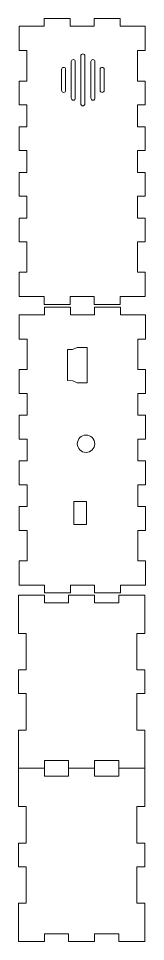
# Model space of a CAD drawing. Header units: inches. Extents: x -3.1 to 14.9, y -9.8 to 5.5.
# Drawn here: x -3.07 to -1.98, y -9.83 to -1.87 of the extents above; entities that cross this region are included whole.
import ezdxf

# ---------------------------------------------------------------- set-up
doc = ezdxf.new("R2010")
doc.units = ezdxf.units.IN
doc.header["$MEASUREMENT"] = 0
doc.layers.add('Layer 1', color=7, linetype='Continuous')

msp = doc.modelspace()

# ---------------------------------------------------------------- linework, layer by layer
at = {"layer": 'Layer 1', "color": 250, "lineweight": 9}
msp.add_ellipse((-2.4873, -5.5396), major_axis=(0, 0.075), ratio=1, dxfattribs=at)
for points, knots in [([(-3.0641, -4.2706), (-3.0641, -4.2706), (-3.0641, -4.06), (-3.0641, -4.06), (-3.0641, -4.06), (-3.0641, -4.06), (-2.9972, -4.06), (-2.9972, -4.06), (-2.9972, -4.06), (-2.9972, -4.06), (-2.9972, -3.7982), (-2.9972, -3.7982), (-2.9972, -3.7982), (-2.9972, -3.7982), (-3.0641, -3.7982), (-3.0641, -3.7982), (-3.0641, -3.7982), (-3.0641, -3.7982), (-3.0641, -3.5935), (-3.0641, -3.5935), (-3.0641, -3.5935), (-3.0641, -3.5935), (-2.9972, -3.5935), (-2.9972, -3.5935), (-2.9972, -3.5935), (-2.9972, -3.5935), (-2.9972, -3.4045), (-2.9972, -3.4045), (-2.9972, -3.4045), (-2.9972, -3.4045), (-3.0641, -3.4045), (-3.0641, -3.4045), (-3.0641, -3.4045), (-3.0641, -3.4045), (-3.0641, -3.1998), (-3.0641, -3.1998), (-3.0641, -3.1998), (-3.0641, -3.1998), (-2.9972, -3.1998), (-2.9972, -3.1998), (-2.9972, -3.1998), (-2.9972, -3.1998), (-2.9972, -3.0108), (-2.9972, -3.0108), (-2.9972, -3.0108), (-2.9972, -3.0108), (-3.0641, -3.0108), (-3.0641, -3.0108), (-3.0641, -3.0108), (-3.0641, -3.0108), (-3.0641, -2.8061), (-3.0641, -2.8061), (-3.0641, -2.8061), (-3.0641, -2.8061), (-2.9972, -2.8061), (-2.9972, -2.8061), (-2.9972, -2.8061), (-2.9972, -2.8061), (-2.9972, -2.6171), (-2.9972, -2.6171), (-2.9972, -2.6171), (-2.9972, -2.6171), (-3.0641, -2.6171), (-3.0641, -2.6171), (-3.0641, -2.6171), (-3.0641, -2.6171), (-3.0641, -2.4124), (-3.0641, -2.4124), (-3.0641, -2.4124), (-3.0641, -2.4124), (-2.9972, -2.4124), (-2.9972, -2.4124), (-2.9972, -2.4124), (-2.9972, -2.4124), (-2.9972, -2.1505), (-2.9972, -2.1505), (-2.9972, -2.1505), (-2.9972, -2.1505), (-3.0641, -2.1505), (-3.0641, -2.1505), (-3.0641, -2.1505), (-3.0641, -2.1505), (-3.0641, -1.9399), (-3.0641, -1.9399), (-3.0641, -1.9399), (-3.0641, -1.9399), (-2.8484, -1.9399), (-2.8484, -1.9399), (-2.8484, -1.9399), (-2.8484, -1.9399), (-2.8484, -1.873), (-2.8484, -1.873), (-2.8484, -1.873), (-2.8484, -1.873), (-2.6248, -1.873), (-2.6248, -1.873), (-2.6248, -1.873), (-2.6248, -1.873), (-2.6248, -1.9399), (-2.6248, -1.9399), (-2.6248, -1.9399), (-2.6248, -1.9399), (-2.4169, -1.9399), (-2.4169, -1.9399), (-2.4169, -1.9399), (-2.4169, -1.9399), (-2.4169, -1.873), (-2.4169, -1.873), (-2.4169, -1.873), (-2.4169, -1.873), (-2.1933, -1.873), (-2.1933, -1.873), (-2.1933, -1.873), (-2.1933, -1.873), (-2.1933, -1.9399), (-2.1933, -1.9399), (-2.1933, -1.9399), (-2.1933, -1.9399), (-1.9775, -1.9399), (-1.9775, -1.9399), (-1.9775, -1.9399), (-1.9775, -1.9399), (-1.9775, -2.1505), (-1.9775, -2.1505), (-1.9775, -2.1505), (-1.9775, -2.1505), (-2.0444, -2.1505), (-2.0444, -2.1505), (-2.0444, -2.1505), (-2.0444, -2.1505), (-2.0444, -2.4124), (-2.0444, -2.4124), (-2.0444, -2.4124), (-2.0444, -2.4124), (-1.9775, -2.4124), (-1.9775, -2.4124), (-1.9775, -2.4124), (-1.9775, -2.4124), (-1.9775, -2.6171), (-1.9775, -2.6171), (-1.9775, -2.6171), (-1.9775, -2.6171), (-2.0444, -2.6171), (-2.0444, -2.6171), (-2.0444, -2.6171), (-2.0444, -2.6171), (-2.0444, -2.8061), (-2.0444, -2.8061), (-2.0444, -2.8061), (-2.0444, -2.8061), (-1.9775, -2.8061), (-1.9775, -2.8061), (-1.9775, -2.8061), (-1.9775, -2.8061), (-1.9775, -3.0108), (-1.9775, -3.0108), (-1.9775, -3.0108), (-1.9775, -3.0108), (-2.0444, -3.0108), (-2.0444, -3.0108), (-2.0444, -3.0108), (-2.0444, -3.0108), (-2.0444, -3.1998), (-2.0444, -3.1998), (-2.0444, -3.1998), (-2.0444, -3.1998), (-1.9775, -3.1998), (-1.9775, -3.1998), (-1.9775, -3.1998), (-1.9775, -3.1998), (-1.9775, -3.4045), (-1.9775, -3.4045), (-1.9775, -3.4045), (-1.9775, -3.4045), (-2.0444, -3.4045), (-2.0444, -3.4045), (-2.0444, -3.4045), (-2.0444, -3.4045), (-2.0444, -3.5935), (-2.0444, -3.5935), (-2.0444, -3.5935), (-2.0444, -3.5935), (-1.9775, -3.5935), (-1.9775, -3.5935), (-1.9775, -3.5935), (-1.9775, -3.5935), (-1.9775, -3.7982), (-1.9775, -3.7982), (-1.9775, -3.7982), (-1.9775, -3.7982), (-2.0444, -3.7982), (-2.0444, -3.7982), (-2.0444, -3.7982), (-2.0444, -3.7982), (-2.0444, -4.06), (-2.0444, -4.06), (-2.0444, -4.06), (-2.0444, -4.06), (-1.9775, -4.06), (-1.9775, -4.06), (-1.9775, -4.06), (-1.9775, -4.06), (-1.9775, -4.2706), (-1.9775, -4.2706), (-1.9775, -4.2706), (-1.9775, -4.2706), (-2.1933, -4.2706), (-2.1933, -4.2706), (-2.1933, -4.2706), (-2.1933, -4.2706), (-2.1933, -4.3375), (-2.1933, -4.3375), (-2.1933, -4.3375), (-2.1933, -4.3375), (-2.4169, -4.3375), (-2.4169, -4.3375), (-2.4169, -4.3375), (-2.4169, -4.3375), (-2.4169, -4.2706), (-2.4169, -4.2706), (-2.4169, -4.2706), (-2.4169, -4.2706), (-2.6248, -4.2706), (-2.6248, -4.2706), (-2.6248, -4.2706), (-2.6248, -4.2706), (-2.6248, -4.3375), (-2.6248, -4.3375), (-2.6248, -4.3375), (-2.6248, -4.3375), (-2.8484, -4.3375), (-2.8484, -4.3375), (-2.8484, -4.3375), (-2.8484, -4.3375), (-2.8484, -4.2706), (-2.8484, -4.2706), (-2.8484, -4.2706), (-2.8484, -4.2706), (-3.0641, -4.2706), (-3.0641, -4.2706)], [0, 0, 0, 0, 0.016393, 0.016393, 0.016393, 0.016393, 0.032787, 0.032787, 0.032787, 0.032787, 0.04918, 0.04918, 0.04918, 0.04918, 0.065574, 0.065574, 0.065574, 0.065574, 0.081967, 0.081967, 0.081967, 0.081967, 0.098361, 0.098361, 0.098361, 0.098361, 0.114754, 0.114754, 0.114754, 0.114754, 0.131148, 0.131148, 0.131148, 0.131148, 0.147541, 0.147541, 0.147541, 0.147541, 0.163934, 0.163934, 0.163934, 0.163934, 0.180328, 0.180328, 0.180328, 0.180328, 0.196721, 0.196721, 0.196721, 0.196721, 0.213115, 0.213115, 0.213115, 0.213115, 0.229508, 0.229508, 0.229508, 0.229508, 0.245902, 0.245902, 0.245902, 0.245902, 0.262295, 0.262295, 0.262295, 0.262295, 0.278689, 0.278689, 0.278689, 0.278689, 0.295082, 0.295082, 0.295082, 0.295082, 0.311475, 0.311475, 0.311475, 0.311475, 0.327869, 0.327869, 0.327869, 0.327869, 0.344262, 0.344262, 0.344262, 0.344262, 0.360656, 0.360656, 0.360656, 0.360656, 0.377049, 0.377049, 0.377049, 0.377049, 0.393443, 0.393443, 0.393443, 0.393443, 0.409836, 0.409836, 0.409836, 0.409836, 0.42623, 0.42623, 0.42623, 0.42623, 0.442623, 0.442623, 0.442623, 0.442623, 0.459016, 0.459016, 0.459016, 0.459016, 0.47541, 0.47541, 0.47541, 0.47541, 0.491803, 0.491803, 0.491803, 0.491803, 0.508197, 0.508197, 0.508197, 0.508197, 0.52459, 0.52459, 0.52459, 0.52459, 0.540984, 0.540984, 0.540984, 0.540984, 0.557377, 0.557377, 0.557377, 0.557377, 0.57377, 0.57377, 0.57377, 0.57377, 0.590164, 0.590164, 0.590164, 0.590164, 0.606557, 0.606557, 0.606557, 0.606557, 0.622951, 0.622951, 0.622951, 0.622951, 0.639344, 0.639344, 0.639344, 0.639344, 0.655738, 0.655738, 0.655738, 0.655738, 0.672131, 0.672131, 0.672131, 0.672131, 0.688525, 0.688525, 0.688525, 0.688525, 0.704918, 0.704918, 0.704918, 0.704918, 0.721311, 0.721311, 0.721311, 0.721311, 0.737705, 0.737705, 0.737705, 0.737705, 0.754098, 0.754098, 0.754098, 0.754098, 0.770492, 0.770492, 0.770492, 0.770492, 0.786885, 0.786885, 0.786885, 0.786885, 0.803279, 0.803279, 0.803279, 0.803279, 0.819672, 0.819672, 0.819672, 0.819672, 0.836066, 0.836066, 0.836066, 0.836066, 0.852459, 0.852459, 0.852459, 0.852459, 0.868852, 0.868852, 0.868852, 0.868852, 0.885246, 0.885246, 0.885246, 0.885246, 0.901639, 0.901639, 0.901639, 0.901639, 0.918033, 0.918033, 0.918033, 0.918033, 0.934426, 0.934426, 0.934426, 0.934426, 0.95082, 0.95082, 0.95082, 0.95082, 0.967213, 0.967213, 0.967213, 0.967213, 1, 1, 1, 1]), ([(-2.597, -2.5775), (-2.597, -2.5775), (-2.597, -2.5775), (-2.597, -2.5775), (-2.597, -2.5775), (-2.5874, -2.5775), (-2.5795, -2.5696), (-2.5795, -2.56), (-2.5795, -2.56), (-2.5795, -2.56), (-2.5795, -2.2446), (-2.5795, -2.2446), (-2.5795, -2.2446), (-2.5795, -2.235), (-2.5874, -2.2271), (-2.597, -2.2271), (-2.597, -2.2271), (-2.597, -2.2271), (-2.597, -2.2271), (-2.597, -2.2271), (-2.597, -2.2271), (-2.6066, -2.2271), (-2.6145, -2.235), (-2.6145, -2.2446), (-2.6145, -2.2446), (-2.6145, -2.2446), (-2.6145, -2.56), (-2.6145, -2.56), (-2.6145, -2.56), (-2.6145, -2.5696), (-2.6066, -2.5775), (-2.597, -2.5775)], [0, 0, 0, 0, 0.111111, 0.111111, 0.111111, 0.111111, 0.222222, 0.222222, 0.222222, 0.222222, 0.333333, 0.333333, 0.333333, 0.333333, 0.444444, 0.444444, 0.444444, 0.444444, 0.555556, 0.555556, 0.555556, 0.555556, 0.666667, 0.666667, 0.666667, 0.666667, 0.777778, 0.777778, 0.777778, 0.777778, 1, 1, 1, 1]), ([(-2.5148, -2.6266), (-2.5148, -2.6266), (-2.5148, -2.6266), (-2.5148, -2.6266), (-2.5148, -2.6266), (-2.5052, -2.6266), (-2.4973, -2.6188), (-2.4973, -2.6091), (-2.4973, -2.6091), (-2.4973, -2.6091), (-2.4973, -2.1955), (-2.4973, -2.1955), (-2.4973, -2.1955), (-2.4973, -2.1858), (-2.5052, -2.178), (-2.5148, -2.178), (-2.5148, -2.178), (-2.5148, -2.178), (-2.5148, -2.178), (-2.5148, -2.178), (-2.5148, -2.178), (-2.5244, -2.178), (-2.5323, -2.1858), (-2.5323, -2.1955), (-2.5323, -2.1955), (-2.5323, -2.1955), (-2.5323, -2.6091), (-2.5323, -2.6091), (-2.5323, -2.6091), (-2.5323, -2.6188), (-2.5244, -2.6266), (-2.5148, -2.6266)], [0, 0, 0, 0, 0.111111, 0.111111, 0.111111, 0.111111, 0.222222, 0.222222, 0.222222, 0.222222, 0.333333, 0.333333, 0.333333, 0.333333, 0.444444, 0.444444, 0.444444, 0.444444, 0.555556, 0.555556, 0.555556, 0.555556, 0.666667, 0.666667, 0.666667, 0.666667, 0.777778, 0.777778, 0.777778, 0.777778, 1, 1, 1, 1]), ([(-2.4277, -2.5775), (-2.4277, -2.5775), (-2.4277, -2.5775), (-2.4277, -2.5775), (-2.4277, -2.5775), (-2.4181, -2.5775), (-2.4102, -2.5696), (-2.4102, -2.56), (-2.4102, -2.56), (-2.4102, -2.56), (-2.4102, -2.2446), (-2.4102, -2.2446), (-2.4102, -2.2446), (-2.4102, -2.235), (-2.4181, -2.2271), (-2.4277, -2.2271), (-2.4277, -2.2271), (-2.4277, -2.2271), (-2.4277, -2.2271), (-2.4277, -2.2271), (-2.4277, -2.2271), (-2.4373, -2.2271), (-2.4452, -2.235), (-2.4452, -2.2446), (-2.4452, -2.2446), (-2.4452, -2.2446), (-2.4452, -2.56), (-2.4452, -2.56), (-2.4452, -2.56), (-2.4452, -2.5696), (-2.4373, -2.5775), (-2.4277, -2.5775)], [0, 0, 0, 0, 0.111111, 0.111111, 0.111111, 0.111111, 0.222222, 0.222222, 0.222222, 0.222222, 0.333333, 0.333333, 0.333333, 0.333333, 0.444444, 0.444444, 0.444444, 0.444444, 0.555556, 0.555556, 0.555556, 0.555556, 0.666667, 0.666667, 0.666667, 0.666667, 0.777778, 0.777778, 0.777778, 0.777778, 1, 1, 1, 1]), ([(-2.6803, -2.51), (-2.6803, -2.51), (-2.6803, -2.51), (-2.6803, -2.51), (-2.6803, -2.51), (-2.6707, -2.51), (-2.6628, -2.5021), (-2.6628, -2.4925), (-2.6628, -2.4925), (-2.6628, -2.4925), (-2.6628, -2.3121), (-2.6628, -2.3121), (-2.6628, -2.3121), (-2.6628, -2.3025), (-2.6707, -2.2946), (-2.6803, -2.2946), (-2.6803, -2.2946), (-2.6803, -2.2946), (-2.6803, -2.2946), (-2.6803, -2.2946), (-2.6803, -2.2946), (-2.69, -2.2946), (-2.6978, -2.3025), (-2.6978, -2.3121), (-2.6978, -2.3121), (-2.6978, -2.3121), (-2.6978, -2.4925), (-2.6978, -2.4925), (-2.6978, -2.4925), (-2.6978, -2.5021), (-2.69, -2.51), (-2.6803, -2.51)], [0, 0, 0, 0, 0.111111, 0.111111, 0.111111, 0.111111, 0.222222, 0.222222, 0.222222, 0.222222, 0.333333, 0.333333, 0.333333, 0.333333, 0.444444, 0.444444, 0.444444, 0.444444, 0.555556, 0.555556, 0.555556, 0.555556, 0.666667, 0.666667, 0.666667, 0.666667, 0.777778, 0.777778, 0.777778, 0.777778, 1, 1, 1, 1]), ([(-2.3487, -2.51), (-2.3487, -2.51), (-2.3487, -2.51), (-2.3487, -2.51), (-2.3487, -2.51), (-2.339, -2.51), (-2.3312, -2.5021), (-2.3312, -2.4925), (-2.3312, -2.4925), (-2.3312, -2.4925), (-2.3312, -2.3121), (-2.3312, -2.3121), (-2.3312, -2.3121), (-2.3312, -2.3025), (-2.339, -2.2946), (-2.3487, -2.2946), (-2.3487, -2.2946), (-2.3487, -2.2946), (-2.3487, -2.2946), (-2.3487, -2.2946), (-2.3487, -2.2946), (-2.3583, -2.2946), (-2.3662, -2.3025), (-2.3662, -2.3121), (-2.3662, -2.3121), (-2.3662, -2.3121), (-2.3662, -2.4925), (-2.3662, -2.4925), (-2.3662, -2.4925), (-2.3662, -2.5021), (-2.3583, -2.51), (-2.3487, -2.51)], [0, 0, 0, 0, 0.111111, 0.111111, 0.111111, 0.111111, 0.222222, 0.222222, 0.222222, 0.222222, 0.333333, 0.333333, 0.333333, 0.333333, 0.444444, 0.444444, 0.444444, 0.444444, 0.555556, 0.555556, 0.555556, 0.555556, 0.666667, 0.666667, 0.666667, 0.666667, 0.777778, 0.777778, 0.777778, 0.777778, 1, 1, 1, 1]), ([(-3.0619, -6.7585), (-3.0619, -6.7585), (-3.0619, -6.5479), (-3.0619, -6.5479), (-3.0619, -6.5479), (-3.0619, -6.5479), (-2.995, -6.5479), (-2.995, -6.5479), (-2.995, -6.5479), (-2.995, -6.5479), (-2.995, -6.2861), (-2.995, -6.2861), (-2.995, -6.2861), (-2.995, -6.2861), (-3.0619, -6.2861), (-3.0619, -6.2861), (-3.0619, -6.2861), (-3.0619, -6.2861), (-3.0619, -6.0814), (-3.0619, -6.0814), (-3.0619, -6.0814), (-3.0619, -6.0814), (-2.995, -6.0814), (-2.995, -6.0814), (-2.995, -6.0814), (-2.995, -6.0814), (-2.995, -5.8924), (-2.995, -5.8924), (-2.995, -5.8924), (-2.995, -5.8924), (-3.0619, -5.8924), (-3.0619, -5.8924), (-3.0619, -5.8924), (-3.0619, -5.8924), (-3.0619, -5.6877), (-3.0619, -5.6877), (-3.0619, -5.6877), (-3.0619, -5.6877), (-2.995, -5.6877), (-2.995, -5.6877), (-2.995, -5.6877), (-2.995, -5.6877), (-2.995, -5.4987), (-2.995, -5.4987), (-2.995, -5.4987), (-2.995, -5.4987), (-3.0619, -5.4987), (-3.0619, -5.4987), (-3.0619, -5.4987), (-3.0619, -5.4987), (-3.0619, -5.294), (-3.0619, -5.294), (-3.0619, -5.294), (-3.0619, -5.294), (-2.995, -5.294), (-2.995, -5.294), (-2.995, -5.294), (-2.995, -5.294), (-2.995, -5.105), (-2.995, -5.105), (-2.995, -5.105), (-2.995, -5.105), (-3.0619, -5.105), (-3.0619, -5.105), (-3.0619, -5.105), (-3.0619, -5.105), (-3.0619, -4.9003), (-3.0619, -4.9003), (-3.0619, -4.9003), (-3.0619, -4.9003), (-2.995, -4.9003), (-2.995, -4.9003), (-2.995, -4.9003), (-2.995, -4.9003), (-2.995, -4.6385), (-2.995, -4.6385), (-2.995, -4.6385), (-2.995, -4.6385), (-3.0619, -4.6385), (-3.0619, -4.6385), (-3.0619, -4.6385), (-3.0619, -4.6385), (-3.0619, -4.4278), (-3.0619, -4.4278), (-3.0619, -4.4278), (-3.0619, -4.4278), (-2.8462, -4.4278), (-2.8462, -4.4278), (-2.8462, -4.4278), (-2.8462, -4.4278), (-2.8462, -4.3609), (-2.8462, -4.3609), (-2.8462, -4.3609), (-2.8462, -4.3609), (-2.6225, -4.3609), (-2.6225, -4.3609), (-2.6225, -4.3609), (-2.6225, -4.3609), (-2.6225, -4.4278), (-2.6225, -4.4278), (-2.6225, -4.4278), (-2.6225, -4.4278), (-2.4147, -4.4278), (-2.4147, -4.4278), (-2.4147, -4.4278), (-2.4147, -4.4278), (-2.4147, -4.3609), (-2.4147, -4.3609), (-2.4147, -4.3609), (-2.4147, -4.3609), (-2.191, -4.3609), (-2.191, -4.3609), (-2.191, -4.3609), (-2.191, -4.3609), (-2.191, -4.4278), (-2.191, -4.4278), (-2.191, -4.4278), (-2.191, -4.4278), (-1.9753, -4.4278), (-1.9753, -4.4278), (-1.9753, -4.4278), (-1.9753, -4.4278), (-1.9753, -4.6385), (-1.9753, -4.6385), (-1.9753, -4.6385), (-1.9753, -4.6385), (-2.0422, -4.6385), (-2.0422, -4.6385), (-2.0422, -4.6385), (-2.0422, -4.6385), (-2.0422, -4.9003), (-2.0422, -4.9003), (-2.0422, -4.9003), (-2.0422, -4.9003), (-1.9753, -4.9003), (-1.9753, -4.9003), (-1.9753, -4.9003), (-1.9753, -4.9003), (-1.9753, -5.105), (-1.9753, -5.105), (-1.9753, -5.105), (-1.9753, -5.105), (-2.0422, -5.105), (-2.0422, -5.105), (-2.0422, -5.105), (-2.0422, -5.105), (-2.0422, -5.294), (-2.0422, -5.294), (-2.0422, -5.294), (-2.0422, -5.294), (-1.9753, -5.294), (-1.9753, -5.294), (-1.9753, -5.294), (-1.9753, -5.294), (-1.9753, -5.4987), (-1.9753, -5.4987), (-1.9753, -5.4987), (-1.9753, -5.4987), (-2.0422, -5.4987), (-2.0422, -5.4987), (-2.0422, -5.4987), (-2.0422, -5.4987), (-2.0422, -5.6877), (-2.0422, -5.6877), (-2.0422, -5.6877), (-2.0422, -5.6877), (-1.9753, -5.6877), (-1.9753, -5.6877), (-1.9753, -5.6877), (-1.9753, -5.6877), (-1.9753, -5.8924), (-1.9753, -5.8924), (-1.9753, -5.8924), (-1.9753, -5.8924), (-2.0422, -5.8924), (-2.0422, -5.8924), (-2.0422, -5.8924), (-2.0422, -5.8924), (-2.0422, -6.0814), (-2.0422, -6.0814), (-2.0422, -6.0814), (-2.0422, -6.0814), (-1.9753, -6.0814), (-1.9753, -6.0814), (-1.9753, -6.0814), (-1.9753, -6.0814), (-1.9753, -6.2861), (-1.9753, -6.2861), (-1.9753, -6.2861), (-1.9753, -6.2861), (-2.0422, -6.2861), (-2.0422, -6.2861), (-2.0422, -6.2861), (-2.0422, -6.2861), (-2.0422, -6.5479), (-2.0422, -6.5479), (-2.0422, -6.5479), (-2.0422, -6.5479), (-1.9753, -6.5479), (-1.9753, -6.5479), (-1.9753, -6.5479), (-1.9753, -6.5479), (-1.9753, -6.7585), (-1.9753, -6.7585), (-1.9753, -6.7585), (-1.9753, -6.7585), (-2.191, -6.7585), (-2.191, -6.7585), (-2.191, -6.7585), (-2.191, -6.7585), (-2.191, -6.8255), (-2.191, -6.8255), (-2.191, -6.8255), (-2.191, -6.8255), (-2.4147, -6.8255), (-2.4147, -6.8255), (-2.4147, -6.8255), (-2.4147, -6.8255), (-2.4147, -6.7585), (-2.4147, -6.7585), (-2.4147, -6.7585), (-2.4147, -6.7585), (-2.6225, -6.7585), (-2.6225, -6.7585), (-2.6225, -6.7585), (-2.6225, -6.7585), (-2.6225, -6.8255), (-2.6225, -6.8255), (-2.6225, -6.8255), (-2.6225, -6.8255), (-2.8462, -6.8255), (-2.8462, -6.8255), (-2.8462, -6.8255), (-2.8462, -6.8255), (-2.8462, -6.7585), (-2.8462, -6.7585), (-2.8462, -6.7585), (-2.8462, -6.7585), (-3.0619, -6.7585), (-3.0619, -6.7585)], [0, 0, 0, 0, 0.016393, 0.016393, 0.016393, 0.016393, 0.032787, 0.032787, 0.032787, 0.032787, 0.04918, 0.04918, 0.04918, 0.04918, 0.065574, 0.065574, 0.065574, 0.065574, 0.081967, 0.081967, 0.081967, 0.081967, 0.098361, 0.098361, 0.098361, 0.098361, 0.114754, 0.114754, 0.114754, 0.114754, 0.131148, 0.131148, 0.131148, 0.131148, 0.147541, 0.147541, 0.147541, 0.147541, 0.163934, 0.163934, 0.163934, 0.163934, 0.180328, 0.180328, 0.180328, 0.180328, 0.196721, 0.196721, 0.196721, 0.196721, 0.213115, 0.213115, 0.213115, 0.213115, 0.229508, 0.229508, 0.229508, 0.229508, 0.245902, 0.245902, 0.245902, 0.245902, 0.262295, 0.262295, 0.262295, 0.262295, 0.278689, 0.278689, 0.278689, 0.278689, 0.295082, 0.295082, 0.295082, 0.295082, 0.311475, 0.311475, 0.311475, 0.311475, 0.327869, 0.327869, 0.327869, 0.327869, 0.344262, 0.344262, 0.344262, 0.344262, 0.360656, 0.360656, 0.360656, 0.360656, 0.377049, 0.377049, 0.377049, 0.377049, 0.393443, 0.393443, 0.393443, 0.393443, 0.409836, 0.409836, 0.409836, 0.409836, 0.42623, 0.42623, 0.42623, 0.42623, 0.442623, 0.442623, 0.442623, 0.442623, 0.459016, 0.459016, 0.459016, 0.459016, 0.47541, 0.47541, 0.47541, 0.47541, 0.491803, 0.491803, 0.491803, 0.491803, 0.508197, 0.508197, 0.508197, 0.508197, 0.52459, 0.52459, 0.52459, 0.52459, 0.540984, 0.540984, 0.540984, 0.540984, 0.557377, 0.557377, 0.557377, 0.557377, 0.57377, 0.57377, 0.57377, 0.57377, 0.590164, 0.590164, 0.590164, 0.590164, 0.606557, 0.606557, 0.606557, 0.606557, 0.622951, 0.622951, 0.622951, 0.622951, 0.639344, 0.639344, 0.639344, 0.639344, 0.655738, 0.655738, 0.655738, 0.655738, 0.672131, 0.672131, 0.672131, 0.672131, 0.688525, 0.688525, 0.688525, 0.688525, 0.704918, 0.704918, 0.704918, 0.704918, 0.721311, 0.721311, 0.721311, 0.721311, 0.737705, 0.737705, 0.737705, 0.737705, 0.754098, 0.754098, 0.754098, 0.754098, 0.770492, 0.770492, 0.770492, 0.770492, 0.786885, 0.786885, 0.786885, 0.786885, 0.803279, 0.803279, 0.803279, 0.803279, 0.819672, 0.819672, 0.819672, 0.819672, 0.836066, 0.836066, 0.836066, 0.836066, 0.852459, 0.852459, 0.852459, 0.852459, 0.868852, 0.868852, 0.868852, 0.868852, 0.885246, 0.885246, 0.885246, 0.885246, 0.901639, 0.901639, 0.901639, 0.901639, 0.918033, 0.918033, 0.918033, 0.918033, 0.934426, 0.934426, 0.934426, 0.934426, 0.95082, 0.95082, 0.95082, 0.95082, 0.967213, 0.967213, 0.967213, 0.967213, 1, 1, 1, 1]), ([(-2.4773, -4.7094), (-2.4773, -4.7094), (-2.5626, -4.7094), (-2.5626, -4.7094), (-2.5626, -4.7094), (-2.5626, -4.7094), (-2.6029, -4.7269), (-2.6029, -4.7269), (-2.6029, -4.7269), (-2.6029, -4.7269), (-2.6479, -4.7264), (-2.6479, -4.7264), (-2.6479, -4.7264), (-2.6479, -4.7264), (-2.6479, -4.9955), (-2.6479, -4.9955), (-2.6479, -4.9955), (-2.6479, -4.9955), (-2.6015, -4.9957), (-2.6015, -4.9957), (-2.6015, -4.9957), (-2.6015, -4.9957), (-2.5648, -5.0151), (-2.5648, -5.0151), (-2.5648, -5.0151), (-2.5648, -5.0151), (-2.4773, -5.0151), (-2.4773, -5.0151), (-2.4773, -5.0151), (-2.4773, -5.0151), (-2.4773, -4.8622), (-2.4773, -4.8622), (-2.4773, -4.8622), (-2.4773, -4.8622), (-2.4773, -4.7094), (-2.4773, -4.7094)], [0, 0, 0, 0, 0.1, 0.1, 0.1, 0.1, 0.2, 0.2, 0.2, 0.2, 0.3, 0.3, 0.3, 0.3, 0.4, 0.4, 0.4, 0.4, 0.5, 0.5, 0.5, 0.5, 0.6, 0.6, 0.6, 0.6, 0.7, 0.7, 0.7, 0.7, 0.8, 0.8, 0.8, 0.8, 1, 1, 1, 1]), ([(-2.5935, -6.2352), (-2.5935, -6.2352), (-2.4833, -6.2352), (-2.4833, -6.2352), (-2.4833, -6.2352), (-2.4833, -6.2352), (-2.4833, -6.0374), (-2.4833, -6.0374), (-2.4833, -6.0374), (-2.4833, -6.0374), (-2.5935, -6.0374), (-2.5935, -6.0374), (-2.5935, -6.0374), (-2.5935, -6.0374), (-2.5935, -6.2352), (-2.5935, -6.2352), (-2.5935, -6.2352), (-2.5935, -6.2352), (-2.5935, -6.2352), (-2.5935, -6.2352)], [0, 0, 0, 0, 0.166667, 0.166667, 0.166667, 0.166667, 0.333333, 0.333333, 0.333333, 0.333333, 0.5, 0.5, 0.5, 0.5, 0.666667, 0.666667, 0.666667, 0.666667, 1, 1, 1, 1]), ([(-3.0689, -8.3374), (-3.0689, -8.3374), (-3.0689, -8.0074), (-3.0689, -8.0074), (-3.0689, -8.0074), (-3.0689, -8.0074), (-3.002, -8.0074), (-3.002, -8.0074), (-3.002, -8.0074), (-3.002, -8.0074), (-3.002, -7.6931), (-3.002, -7.6931), (-3.002, -7.6931), (-3.002, -7.6931), (-3.0689, -7.6931), (-3.0689, -7.6931), (-3.0689, -7.6931), (-3.0689, -7.6931), (-3.0689, -7.4884), (-3.0689, -7.4884), (-3.0689, -7.4884), (-3.0689, -7.4884), (-3.002, -7.4884), (-3.002, -7.4884), (-3.002, -7.4884), (-3.002, -7.4884), (-3.002, -7.1741), (-3.002, -7.1741), (-3.002, -7.1741), (-3.002, -7.1741), (-3.0689, -7.1741), (-3.0689, -7.1741), (-3.0689, -7.1741), (-3.0689, -7.1741), (-3.0689, -6.8441), (-3.0689, -6.8441), (-3.0689, -6.8441), (-3.0689, -6.8441), (-2.8453, -6.8441), (-2.8453, -6.8441), (-2.8453, -6.8441), (-2.8453, -6.8441), (-2.8453, -6.911), (-2.8453, -6.911), (-2.8453, -6.911), (-2.8453, -6.911), (-2.6374, -6.911), (-2.6374, -6.911), (-2.6374, -6.911), (-2.6374, -6.911), (-2.6374, -6.8441), (-2.6374, -6.8441), (-2.6374, -6.8441), (-2.6374, -6.8441), (-2.4138, -6.8441), (-2.4138, -6.8441), (-2.4138, -6.8441), (-2.4138, -6.8441), (-2.4138, -6.911), (-2.4138, -6.911), (-2.4138, -6.911), (-2.4138, -6.911), (-2.2059, -6.911), (-2.2059, -6.911), (-2.2059, -6.911), (-2.2059, -6.911), (-2.2059, -6.8441), (-2.2059, -6.8441), (-2.2059, -6.8441), (-2.2059, -6.8441), (-1.9823, -6.8441), (-1.9823, -6.8441), (-1.9823, -6.8441), (-1.9823, -6.8441), (-1.9823, -7.1741), (-1.9823, -7.1741), (-1.9823, -7.1741), (-1.9823, -7.1741), (-2.0492, -7.1741), (-2.0492, -7.1741), (-2.0492, -7.1741), (-2.0492, -7.1741), (-2.0492, -7.4884), (-2.0492, -7.4884), (-2.0492, -7.4884), (-2.0492, -7.4884), (-1.9823, -7.4884), (-1.9823, -7.4884), (-1.9823, -7.4884), (-1.9823, -7.4884), (-1.9823, -7.6931), (-1.9823, -7.6931), (-1.9823, -7.6931), (-1.9823, -7.6931), (-2.0492, -7.6931), (-2.0492, -7.6931), (-2.0492, -7.6931), (-2.0492, -7.6931), (-2.0492, -8.0074), (-2.0492, -8.0074), (-2.0492, -8.0074), (-2.0492, -8.0074), (-1.9823, -8.0074), (-1.9823, -8.0074), (-1.9823, -8.0074), (-1.9823, -8.0074), (-1.9823, -8.3374), (-1.9823, -8.3374), (-1.9823, -8.3374), (-1.9823, -8.3374), (-2.2059, -8.3374), (-2.2059, -8.3374), (-2.2059, -8.3374), (-2.2059, -8.3374), (-2.2059, -8.2705), (-2.2059, -8.2705), (-2.2059, -8.2705), (-2.2059, -8.2705), (-2.4138, -8.2705), (-2.4138, -8.2705), (-2.4138, -8.2705), (-2.4138, -8.2705), (-2.4138, -8.3374), (-2.4138, -8.3374), (-2.4138, -8.3374), (-2.4138, -8.3374), (-2.6374, -8.3374), (-2.6374, -8.3374), (-2.6374, -8.3374), (-2.6374, -8.3374), (-2.6374, -8.2705), (-2.6374, -8.2705), (-2.6374, -8.2705), (-2.6374, -8.2705), (-2.8453, -8.2705), (-2.8453, -8.2705), (-2.8453, -8.2705), (-2.8453, -8.2705), (-2.8453, -8.3374), (-2.8453, -8.3374), (-2.8453, -8.3374), (-2.8453, -8.3374), (-3.0689, -8.3374), (-3.0689, -8.3374)], [0, 0, 0, 0, 0.027027, 0.027027, 0.027027, 0.027027, 0.054054, 0.054054, 0.054054, 0.054054, 0.081081, 0.081081, 0.081081, 0.081081, 0.108108, 0.108108, 0.108108, 0.108108, 0.135135, 0.135135, 0.135135, 0.135135, 0.162162, 0.162162, 0.162162, 0.162162, 0.189189, 0.189189, 0.189189, 0.189189, 0.216216, 0.216216, 0.216216, 0.216216, 0.243243, 0.243243, 0.243243, 0.243243, 0.27027, 0.27027, 0.27027, 0.27027, 0.297297, 0.297297, 0.297297, 0.297297, 0.324324, 0.324324, 0.324324, 0.324324, 0.351351, 0.351351, 0.351351, 0.351351, 0.378378, 0.378378, 0.378378, 0.378378, 0.405405, 0.405405, 0.405405, 0.405405, 0.432432, 0.432432, 0.432432, 0.432432, 0.459459, 0.459459, 0.459459, 0.459459, 0.486486, 0.486486, 0.486486, 0.486486, 0.513514, 0.513514, 0.513514, 0.513514, 0.540541, 0.540541, 0.540541, 0.540541, 0.567568, 0.567568, 0.567568, 0.567568, 0.594595, 0.594595, 0.594595, 0.594595, 0.621622, 0.621622, 0.621622, 0.621622, 0.648649, 0.648649, 0.648649, 0.648649, 0.675676, 0.675676, 0.675676, 0.675676, 0.702703, 0.702703, 0.702703, 0.702703, 0.72973, 0.72973, 0.72973, 0.72973, 0.756757, 0.756757, 0.756757, 0.756757, 0.783784, 0.783784, 0.783784, 0.783784, 0.810811, 0.810811, 0.810811, 0.810811, 0.837838, 0.837838, 0.837838, 0.837838, 0.864865, 0.864865, 0.864865, 0.864865, 0.891892, 0.891892, 0.891892, 0.891892, 0.918919, 0.918919, 0.918919, 0.918919, 0.945946, 0.945946, 0.945946, 0.945946, 1, 1, 1, 1]), ([(-3.0689, -9.8307), (-3.0689, -9.8307), (-3.0689, -9.5007), (-3.0689, -9.5007), (-3.0689, -9.5007), (-3.0689, -9.5007), (-3.002, -9.5007), (-3.002, -9.5007), (-3.002, -9.5007), (-3.002, -9.5007), (-3.002, -9.1864), (-3.002, -9.1864), (-3.002, -9.1864), (-3.002, -9.1864), (-3.0689, -9.1864), (-3.0689, -9.1864), (-3.0689, -9.1864), (-3.0689, -9.1864), (-3.0689, -8.9817), (-3.0689, -8.9817), (-3.0689, -8.9817), (-3.0689, -8.9817), (-3.002, -8.9817), (-3.002, -8.9817), (-3.002, -8.9817), (-3.002, -8.9817), (-3.002, -8.6674), (-3.002, -8.6674), (-3.002, -8.6674), (-3.002, -8.6674), (-3.0689, -8.6674), (-3.0689, -8.6674), (-3.0689, -8.6674), (-3.0689, -8.6674), (-3.0689, -8.3374), (-3.0689, -8.3374), (-3.0689, -8.3374), (-3.0689, -8.3374), (-2.8453, -8.3374), (-2.8453, -8.3374), (-2.8453, -8.3374), (-2.8453, -8.3374), (-2.8453, -8.4043), (-2.8453, -8.4043), (-2.8453, -8.4043), (-2.8453, -8.4043), (-2.6374, -8.4043), (-2.6374, -8.4043), (-2.6374, -8.4043), (-2.6374, -8.4043), (-2.6374, -8.3374), (-2.6374, -8.3374), (-2.6374, -8.3374), (-2.6374, -8.3374), (-2.4138, -8.3374), (-2.4138, -8.3374), (-2.4138, -8.3374), (-2.4138, -8.3374), (-2.4138, -8.4043), (-2.4138, -8.4043), (-2.4138, -8.4043), (-2.4138, -8.4043), (-2.2059, -8.4043), (-2.2059, -8.4043), (-2.2059, -8.4043), (-2.2059, -8.4043), (-2.2059, -8.3374), (-2.2059, -8.3374), (-2.2059, -8.3374), (-2.2059, -8.3374), (-1.9823, -8.3374), (-1.9823, -8.3374), (-1.9823, -8.3374), (-1.9823, -8.3374), (-1.9823, -8.6674), (-1.9823, -8.6674), (-1.9823, -8.6674), (-1.9823, -8.6674), (-2.0492, -8.6674), (-2.0492, -8.6674), (-2.0492, -8.6674), (-2.0492, -8.6674), (-2.0492, -8.9817), (-2.0492, -8.9817), (-2.0492, -8.9817), (-2.0492, -8.9817), (-1.9823, -8.9817), (-1.9823, -8.9817), (-1.9823, -8.9817), (-1.9823, -8.9817), (-1.9823, -9.1864), (-1.9823, -9.1864), (-1.9823, -9.1864), (-1.9823, -9.1864), (-2.0492, -9.1864), (-2.0492, -9.1864), (-2.0492, -9.1864), (-2.0492, -9.1864), (-2.0492, -9.5007), (-2.0492, -9.5007), (-2.0492, -9.5007), (-2.0492, -9.5007), (-1.9823, -9.5007), (-1.9823, -9.5007), (-1.9823, -9.5007), (-1.9823, -9.5007), (-1.9823, -9.8307), (-1.9823, -9.8307), (-1.9823, -9.8307), (-1.9823, -9.8307), (-2.2059, -9.8307), (-2.2059, -9.8307), (-2.2059, -9.8307), (-2.2059, -9.8307), (-2.2059, -9.7638), (-2.2059, -9.7638), (-2.2059, -9.7638), (-2.2059, -9.7638), (-2.4138, -9.7638), (-2.4138, -9.7638), (-2.4138, -9.7638), (-2.4138, -9.7638), (-2.4138, -9.8307), (-2.4138, -9.8307), (-2.4138, -9.8307), (-2.4138, -9.8307), (-2.6374, -9.8307), (-2.6374, -9.8307), (-2.6374, -9.8307), (-2.6374, -9.8307), (-2.6374, -9.7638), (-2.6374, -9.7638), (-2.6374, -9.7638), (-2.6374, -9.7638), (-2.8453, -9.7638), (-2.8453, -9.7638), (-2.8453, -9.7638), (-2.8453, -9.7638), (-2.8453, -9.8307), (-2.8453, -9.8307), (-2.8453, -9.8307), (-2.8453, -9.8307), (-3.0689, -9.8307), (-3.0689, -9.8307)], [0, 0, 0, 0, 0.027027, 0.027027, 0.027027, 0.027027, 0.054054, 0.054054, 0.054054, 0.054054, 0.081081, 0.081081, 0.081081, 0.081081, 0.108108, 0.108108, 0.108108, 0.108108, 0.135135, 0.135135, 0.135135, 0.135135, 0.162162, 0.162162, 0.162162, 0.162162, 0.189189, 0.189189, 0.189189, 0.189189, 0.216216, 0.216216, 0.216216, 0.216216, 0.243243, 0.243243, 0.243243, 0.243243, 0.27027, 0.27027, 0.27027, 0.27027, 0.297297, 0.297297, 0.297297, 0.297297, 0.324324, 0.324324, 0.324324, 0.324324, 0.351351, 0.351351, 0.351351, 0.351351, 0.378378, 0.378378, 0.378378, 0.378378, 0.405405, 0.405405, 0.405405, 0.405405, 0.432432, 0.432432, 0.432432, 0.432432, 0.459459, 0.459459, 0.459459, 0.459459, 0.486486, 0.486486, 0.486486, 0.486486, 0.513514, 0.513514, 0.513514, 0.513514, 0.540541, 0.540541, 0.540541, 0.540541, 0.567568, 0.567568, 0.567568, 0.567568, 0.594595, 0.594595, 0.594595, 0.594595, 0.621622, 0.621622, 0.621622, 0.621622, 0.648649, 0.648649, 0.648649, 0.648649, 0.675676, 0.675676, 0.675676, 0.675676, 0.702703, 0.702703, 0.702703, 0.702703, 0.72973, 0.72973, 0.72973, 0.72973, 0.756757, 0.756757, 0.756757, 0.756757, 0.783784, 0.783784, 0.783784, 0.783784, 0.810811, 0.810811, 0.810811, 0.810811, 0.837838, 0.837838, 0.837838, 0.837838, 0.864865, 0.864865, 0.864865, 0.864865, 0.891892, 0.891892, 0.891892, 0.891892, 0.918919, 0.918919, 0.918919, 0.918919, 0.945946, 0.945946, 0.945946, 0.945946, 1, 1, 1, 1])]:
    msp.add_open_spline(points, degree=3, knots=knots, dxfattribs=at)

doc.saveas('drawing.dxf')
